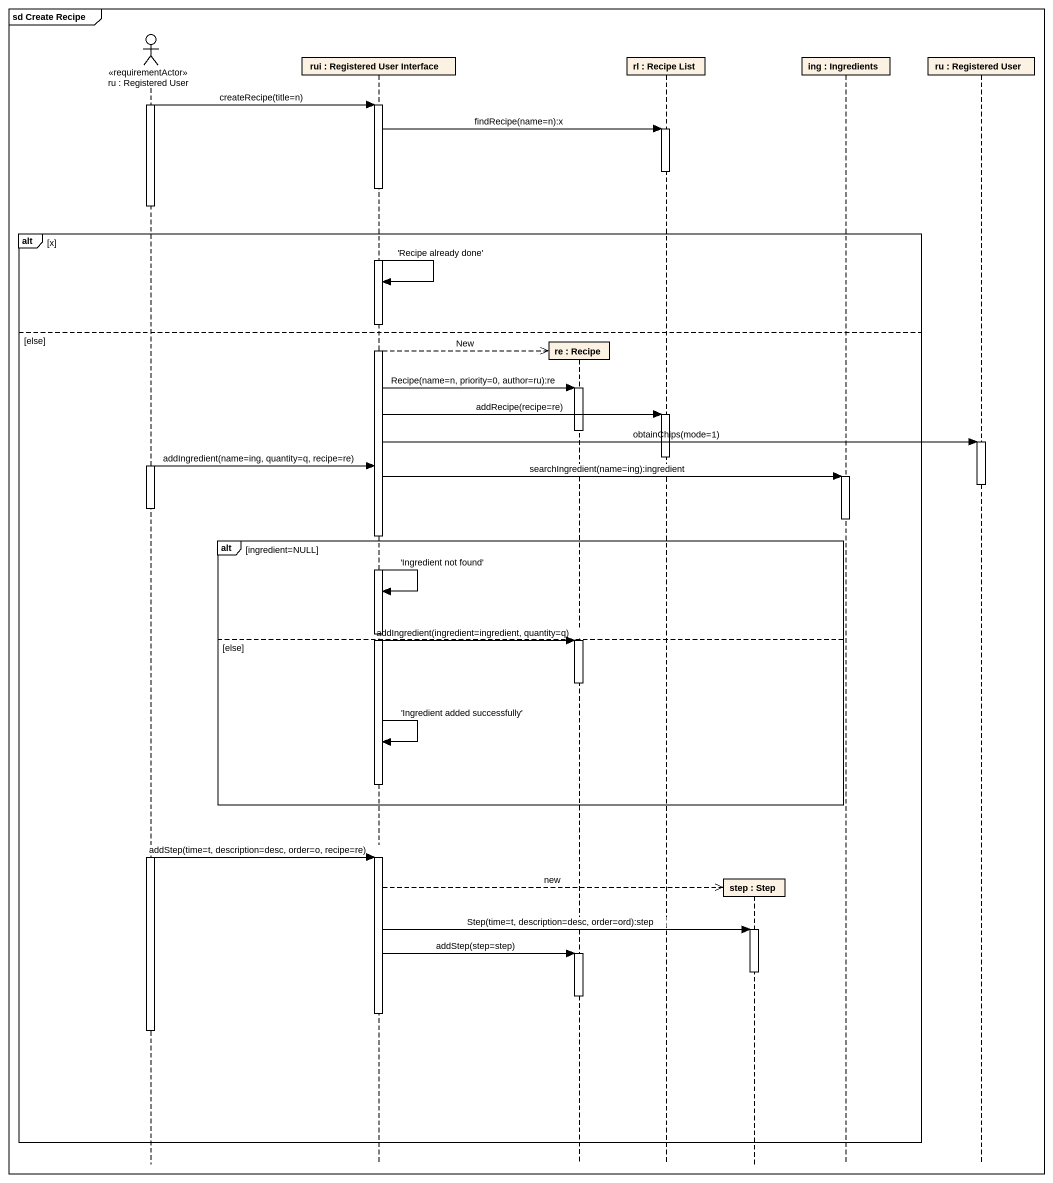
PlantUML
@startuml
mainframe sd Create Recipe
hide footbox
actor "ru : Registered User" as ru <<requirementActor>>
participant "rui : Registered User Interface" as rui
participant "re : Recipe" as re
participant "rl : Recipe List" as rl
participant "step : Step" as step
participant "ing : Ingredients" as ing
participant "ru : Registered User" as ru_2

activate ru
ru -> rui : createRecipe(title=n)
activate rui
rui -> rl : findRecipe(name=n):x
activate rl
deactivate rl
deactivate ru
alt x
  rui -> rui : 'Recipe already done'
else else
  rui -->> re ** : New
  rui -> re : Recipe(name=n, priority=0, author=ru):re
  activate re
  rui -> rl : addRecipe(recipe=re)
  activate rl
  deactivate re
  rui -> ru_2 : obtainChips(mode=1)
  activate ru_2
  deactivate rl
  activate ru
  ru -> rui : addIngredient(name=ing, quantity=q, recipe=re)
  rui -> ing : searchIngredient(name=ing):ingredient
  activate ing
  deactivate ru_2
  deactivate ru
  deactivate ing
  alt ingredient=NULL
    rui -> rui : 'Ingredient not found'
  else else
    rui -> re : addIngredient(ingredient=ingredient, quantity=q)
    activate re
    deactivate re
    rui -> rui : 'Ingredient added successfully'
    deactivate rui
  end
  activate ru
  ru -> rui : addStep(time=t, description=desc, order=o, recipe=re)
  activate rui
  rui -->> step ** : new
  rui -> step : Step(time=t, description=desc, order=ord):step
  activate step
  rui -> re : addStep(step=step)
  activate re
  deactivate step
  deactivate re
  deactivate rui
  deactivate ru
end
@enduml
